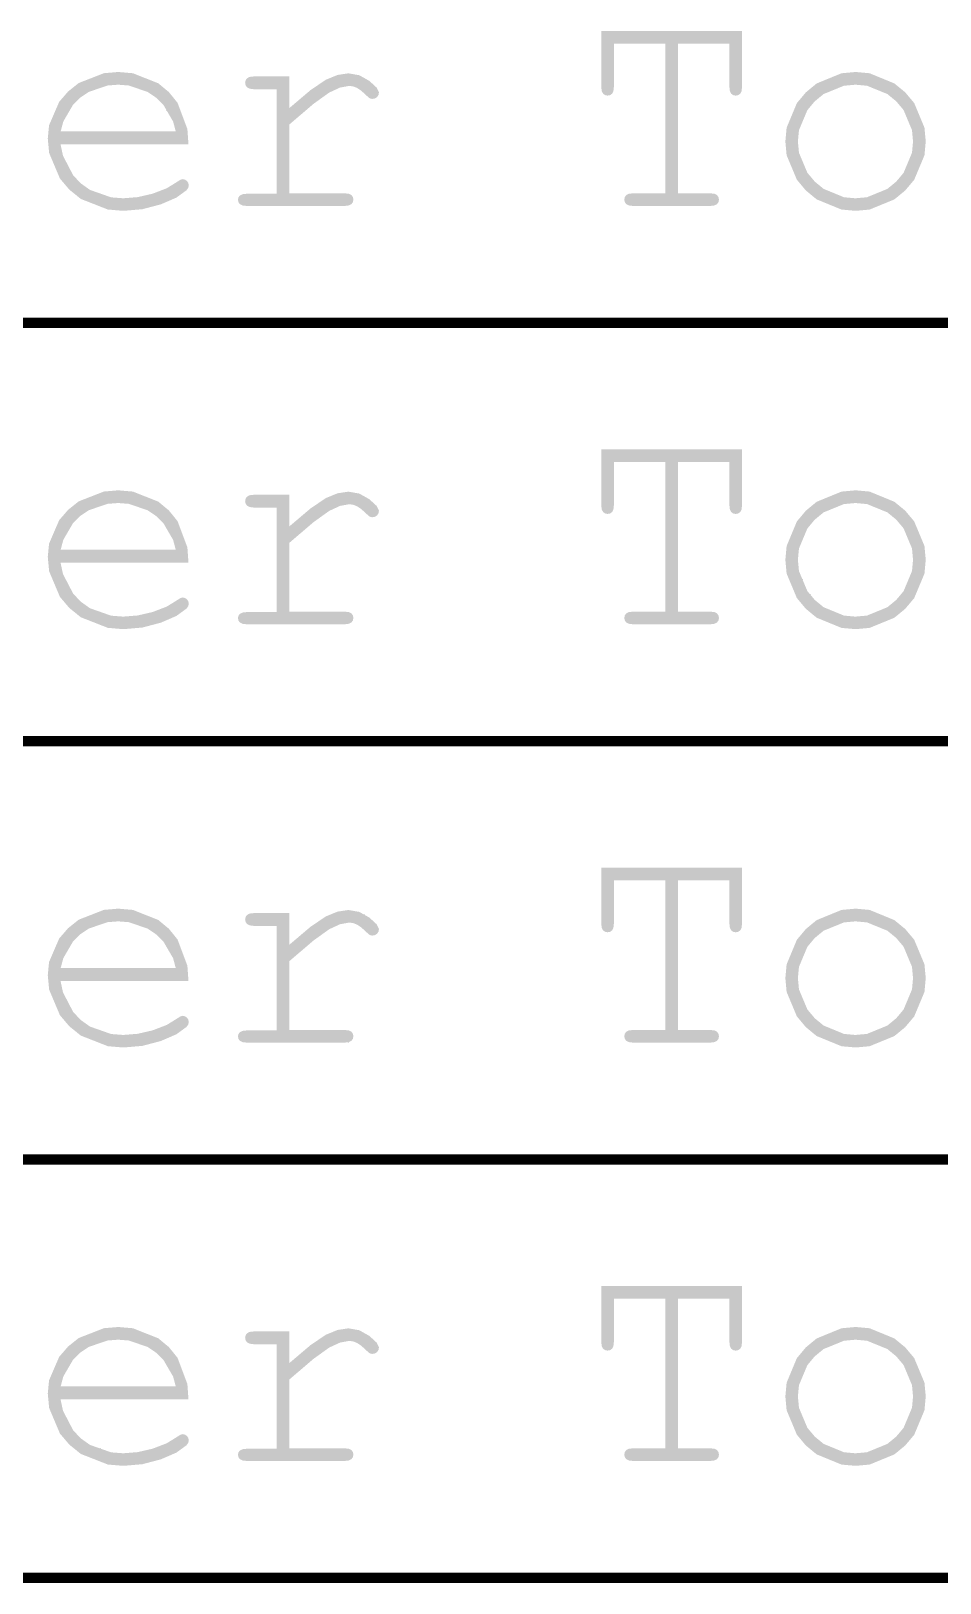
# Model space of a CAD drawing. Extents: x 0 to 8972, y -7 to 3200.
# Drawn here: x 6396 to 6747, y 2066 to 2665 of the extents above; entities that cross this region are included whole.
import ezdxf

# ---------------------------------------------------------------- set-up
doc = ezdxf.new("R2010")
doc.units = 0
doc.layers.add('DRILL_SYMBOLS', color=255, linetype='CONTINUOUS')

msp = doc.modelspace()

# ---------------------------------------------------------------- hatches: boundary and pattern name
at = {"layer": 'DRILL_SYMBOLS'}
for points in [[(6645.505591, 2660.000433), (6645.505591, 2602.214055), (6658.077874, 2602.214055), (6659.562874, 2602.048268), (6660.557717, 2601.550866), (6661.12, 2600.779488), (6661.307441, 2599.79189), (6661.12, 2598.840315), (6660.557717, 2598.061772), (6659.562874, 2597.542717), (6658.077874, 2597.369724), (6628.03126, 2597.369724), (6626.54622, 2597.542717), (6625.551417, 2598.061772), (6624.989134, 2598.840315), (6624.801693, 2599.79189), (6624.989134, 2600.779488), (6625.551417, 2601.550866), (6626.54622, 2602.048268), (6628.03126, 2602.214055), (6640.603543, 2602.214055), (6640.603543, 2660.000433), (6620.764724, 2660.000433), (6620.764724, 2643.21815), (6620.598898, 2641.689882), (6620.101496, 2640.68063), (6619.330157, 2640.118346), (6618.34252, 2639.930906), (6617.390945, 2640.118346), (6616.612402, 2640.68063), (6616.093346, 2641.689882), (6615.920354, 2643.21815), (6615.920354, 2664.844803), (6670.18878, 2664.844803), (6670.18878, 2643.21815), (6670.022953, 2641.689882), (6669.525551, 2640.68063), (6668.754213, 2640.118346), (6667.766575, 2639.930906), (6666.778976, 2640.118346), (6666.007638, 2640.68063), (6665.510197, 2641.689882), (6665.344409, 2643.21815), (6665.344409, 2660.000433)], [(6456.690669, 2621.187835), (6407.324291, 2621.187835), (6408.292087, 2616.716535), (6412.22815, 2609.147205), (6415.196378, 2606.049173), (6418.694488, 2603.538701), (6426.86937, 2600.669567), (6431.546102, 2600.310945), (6437.096969, 2600.757874), (6442.907323, 2602.09874), (6448.299567, 2604.174882), (6452.596024, 2606.827756), (6453.619685, 2607.476535), (6454.499173, 2607.692835), (6455.364252, 2607.512598), (6456.113976, 2606.971929), (6456.633031, 2606.186142), (6456.806024, 2605.27063), (6456.575354, 2604.304646), (6455.883307, 2603.36748), (6452.040945, 2600.577638), (6446.050394, 2597.975236), (6438.891969, 2596.094409), (6431.546102, 2595.46748), (6425.575354, 2595.977441), (6415.180157, 2600.057205), (6410.755709, 2603.627008), (6407.109843, 2607.921693), (6402.94311, 2617.797874), (6402.422244, 2623.379331), (6402.910669, 2628.46878), (6406.817874, 2637.52315), (6410.236693, 2641.488031), (6414.376378, 2644.793307), (6424.050709, 2648.570748), (6429.585315, 2649.042953), (6435.262283, 2648.55815), (6445.03752, 2644.679764), (6449.135787, 2641.286181), (6452.484291, 2637.12126), (6451.788661, 2626.089882), (6450.774016, 2629.910591), (6446.982126, 2636.427402), (6444.204921, 2639.123504), (6440.987953, 2641.318622), (6433.67815, 2643.827323), (6429.585315, 2644.140906), (6425.494252, 2643.830906), (6418.198898, 2641.351063), (6414.994528, 2639.181181), (6412.226339, 2636.50311), (6408.420039, 2629.957441), (6407.381969, 2626.089882), (6451.788661, 2626.089882), (6452.484291, 2637.12126), (6456.261772, 2627.072087)], [(6495.560945, 2647.312795), (6495.560945, 2635.086535), (6503.829528, 2642.100787), (6509.719173, 2646.072874), (6514.239134, 2647.911142), (6518.398661, 2648.523898), (6522.572598, 2647.795787), (6526.44378, 2645.611496), (6529.233622, 2643.052362), (6530.163543, 2641.199685), (6529.983346, 2640.197638), (6529.442677, 2639.383031), (6528.628071, 2638.842362), (6527.626024, 2638.662165), (6527.092559, 2638.712598), (6526.64563, 2638.864016), (6526.068898, 2639.289331), (6525.146181, 2640.161614), (6523.257441, 2641.862874), (6521.628228, 2642.929803), (6520.143228, 2643.492087), (6518.687008, 2643.679528), (6515.190709, 2643.045157), (6511.04563, 2641.142008), (6504.939685, 2636.773425), (6495.560945, 2628.742756), (6495.560945, 2602.214055), (6517.014567, 2602.214055), (6518.542835, 2602.048268), (6519.552087, 2601.550866), (6520.11437, 2600.779488), (6520.301811, 2599.79189), (6520.11437, 2598.840315), (6519.552087, 2598.061772), (6518.542835, 2597.542717), (6517.014567, 2597.369724), (6479.00937, 2597.369724), (6477.524331, 2597.535512), (6476.529528, 2598.032913), (6475.967205, 2598.789843), (6475.779803, 2599.734213), (6475.96, 2600.635315), (6476.500669, 2601.377835), (6477.488307, 2601.875236), (6479.00937, 2602.041063), (6490.716575, 2602.041063), (6490.716575, 2642.410748), (6481.777559, 2642.410748), (6480.292559, 2642.58378), (6479.297717, 2643.102835), (6478.735433, 2643.895787), (6478.547992, 2644.89063), (6478.728228, 2645.842205), (6479.268898, 2646.620748), (6480.256496, 2647.139803), (6481.777559, 2647.312795)], [(6741.066457, 2622.225906), (6740.570827, 2616.891339), (6736.605945, 2607.433307), (6736.164409, 2622.225906), (6735.758898, 2626.61252), (6732.514921, 2634.369252), (6729.676417, 2637.739409), (6726.26122, 2640.540079), (6718.403543, 2643.740787), (6713.961063, 2644.140906), (6709.518622, 2643.739016), (6701.660945, 2640.523858), (6698.245709, 2637.710591), (6695.407244, 2634.331417), (6692.163228, 2626.589094), (6691.757717, 2622.225906), (6692.163228, 2617.886181), (6695.407244, 2610.158268), (6698.245709, 2606.770079), (6701.660945, 2603.944213), (6709.518622, 2600.714606), (6713.961063, 2600.310945), (6718.403543, 2600.712835), (6726.26122, 2603.927992), (6729.676417, 2606.74126), (6732.514921, 2610.120394), (6735.758898, 2617.862756), (6736.164409, 2622.225906), (6736.605945, 2607.433307), (6733.136693, 2603.309803), (6728.96815, 2599.87878), (6719.409173, 2595.957598), (6714.01874, 2595.46748), (6708.579646, 2595.959409), (6698.977441, 2599.895), (6694.814291, 2603.338661), (6691.357638, 2607.471142), (6687.407165, 2616.914764), (6686.913386, 2622.225906), (6687.407165, 2627.562283), (6691.357638, 2637.034764), (6694.814291, 2641.170827), (6698.977441, 2644.614882), (6708.579646, 2648.550945), (6714.01874, 2649.042953), (6719.409173, 2648.552717), (6728.96815, 2644.631102), (6733.136693, 2641.199685), (6736.605945, 2637.072598), (6740.570827, 2627.585709)], [(6645.505591, 2498.58311), (6645.505591, 2440.796732), (6658.077874, 2440.796732), (6659.562874, 2440.630945), (6660.557717, 2440.133543), (6661.12, 2439.362165), (6661.307441, 2438.374567), (6661.12, 2437.422992), (6660.557717, 2436.644449), (6659.562874, 2436.125394), (6658.077874, 2435.952402), (6628.03126, 2435.952402), (6626.54622, 2436.125394), (6625.551417, 2436.644449), (6624.989134, 2437.422992), (6624.801693, 2438.374567), (6624.989134, 2439.362165), (6625.551417, 2440.133543), (6626.54622, 2440.630945), (6628.03126, 2440.796732), (6640.603543, 2440.796732), (6640.603543, 2498.58311), (6620.764724, 2498.58311), (6620.764724, 2481.800827), (6620.598898, 2480.272559), (6620.101496, 2479.263307), (6619.330157, 2478.701024), (6618.34252, 2478.513583), (6617.390945, 2478.701024), (6616.612402, 2479.263307), (6616.093346, 2480.272559), (6615.920354, 2481.800827), (6615.920354, 2503.42748), (6670.18878, 2503.42748), (6670.18878, 2481.800827), (6670.022953, 2480.272559), (6669.525551, 2479.263307), (6668.754213, 2478.701024), (6667.766575, 2478.513583), (6666.778976, 2478.701024), (6666.007638, 2479.263307), (6665.510197, 2480.272559), (6665.344409, 2481.800827), (6665.344409, 2498.58311)], [(6456.690669, 2459.770512), (6407.324291, 2459.770512), (6408.292087, 2455.299213), (6412.22815, 2447.729882), (6415.196378, 2444.63185), (6418.694488, 2442.121378), (6426.86937, 2439.252244), (6431.546102, 2438.893622), (6437.096969, 2439.340551), (6442.907323, 2440.681417), (6448.299567, 2442.757559), (6452.596024, 2445.410433), (6453.619685, 2446.059213), (6454.499173, 2446.275512), (6455.364252, 2446.095276), (6456.113976, 2445.554606), (6456.633031, 2444.768819), (6456.806024, 2443.853307), (6456.575354, 2442.887323), (6455.883307, 2441.950157), (6452.040945, 2439.160315), (6446.050394, 2436.557913), (6438.891969, 2434.677087), (6431.546102, 2434.050157), (6425.575354, 2434.560118), (6415.180157, 2438.639882), (6410.755709, 2442.209685), (6407.109843, 2446.50437), (6402.94311, 2456.380551), (6402.422244, 2461.962008), (6402.910669, 2467.051457), (6406.817874, 2476.105827), (6410.236693, 2480.070709), (6414.376378, 2483.375984), (6424.050709, 2487.153425), (6429.585315, 2487.62563), (6435.262283, 2487.140827), (6445.03752, 2483.262441), (6449.135787, 2479.868858), (6452.484291, 2475.703937), (6451.788661, 2464.672559), (6450.774016, 2468.493268), (6446.982126, 2475.010079), (6444.204921, 2477.706181), (6440.987953, 2479.901299), (6433.67815, 2482.41), (6429.585315, 2482.723583), (6425.494252, 2482.413583), (6418.198898, 2479.93374), (6414.994528, 2477.763858), (6412.226339, 2475.085787), (6408.420039, 2468.540118), (6407.381969, 2464.672559), (6451.788661, 2464.672559), (6452.484291, 2475.703937), (6456.261772, 2465.654764)], [(6495.560945, 2485.895472), (6495.560945, 2473.669213), (6503.829528, 2480.683465), (6509.719173, 2484.655551), (6514.239134, 2486.493819), (6518.398661, 2487.106575), (6522.572598, 2486.378465), (6526.44378, 2484.194173), (6529.233622, 2481.635039), (6530.163543, 2479.782362), (6529.983346, 2478.780315), (6529.442677, 2477.965709), (6528.628071, 2477.425039), (6527.626024, 2477.244843), (6527.092559, 2477.295276), (6526.64563, 2477.446693), (6526.068898, 2477.872008), (6525.146181, 2478.744291), (6523.257441, 2480.445551), (6521.628228, 2481.51248), (6520.143228, 2482.074764), (6518.687008, 2482.262205), (6515.190709, 2481.627835), (6511.04563, 2479.724685), (6504.939685, 2475.356102), (6495.560945, 2467.325433), (6495.560945, 2440.796732), (6517.014567, 2440.796732), (6518.542835, 2440.630945), (6519.552087, 2440.133543), (6520.11437, 2439.362165), (6520.301811, 2438.374567), (6520.11437, 2437.422992), (6519.552087, 2436.644449), (6518.542835, 2436.125394), (6517.014567, 2435.952402), (6479.00937, 2435.952402), (6477.524331, 2436.118189), (6476.529528, 2436.615591), (6475.967205, 2437.37252), (6475.779803, 2438.31689), (6475.96, 2439.217992), (6476.500669, 2439.960512), (6477.488307, 2440.457913), (6479.00937, 2440.62374), (6490.716575, 2440.62374), (6490.716575, 2480.993425), (6481.777559, 2480.993425), (6480.292559, 2481.166457), (6479.297717, 2481.685512), (6478.735433, 2482.478465), (6478.547992, 2483.473307), (6478.728228, 2484.424882), (6479.268898, 2485.203425), (6480.256496, 2485.72248), (6481.777559, 2485.895472)], [(6741.066457, 2460.808583), (6740.570827, 2455.474016), (6736.605945, 2446.015984), (6736.164409, 2460.808583), (6735.758898, 2465.195197), (6732.514921, 2472.951929), (6729.676417, 2476.322087), (6726.26122, 2479.122756), (6718.403543, 2482.323465), (6713.961063, 2482.723583), (6709.518622, 2482.321693), (6701.660945, 2479.106535), (6698.245709, 2476.293268), (6695.407244, 2472.914094), (6692.163228, 2465.171772), (6691.757717, 2460.808583), (6692.163228, 2456.468858), (6695.407244, 2448.740945), (6698.245709, 2445.352756), (6701.660945, 2442.52689), (6709.518622, 2439.297283), (6713.961063, 2438.893622), (6718.403543, 2439.295512), (6726.26122, 2442.510669), (6729.676417, 2445.323937), (6732.514921, 2448.703071), (6735.758898, 2456.445433), (6736.164409, 2460.808583), (6736.605945, 2446.015984), (6733.136693, 2441.89248), (6728.96815, 2438.461457), (6719.409173, 2434.540276), (6714.01874, 2434.050157), (6708.579646, 2434.542087), (6698.977441, 2438.477677), (6694.814291, 2441.921339), (6691.357638, 2446.053819), (6687.407165, 2455.497441), (6686.913386, 2460.808583), (6687.407165, 2466.144961), (6691.357638, 2475.617441), (6694.814291, 2479.753504), (6698.977441, 2483.197559), (6708.579646, 2487.133622), (6714.01874, 2487.62563), (6719.409173, 2487.135394), (6728.96815, 2483.21378), (6733.136693, 2479.782362), (6736.605945, 2475.655276), (6740.570827, 2466.168386)], [(6645.505591, 2337.165787), (6645.505591, 2279.379409), (6658.077874, 2279.379409), (6659.562874, 2279.213622), (6660.557717, 2278.71622), (6661.12, 2277.944843), (6661.307441, 2276.957244), (6661.12, 2276.005669), (6660.557717, 2275.227126), (6659.562874, 2274.708071), (6658.077874, 2274.535079), (6628.03126, 2274.535079), (6626.54622, 2274.708071), (6625.551417, 2275.227126), (6624.989134, 2276.005669), (6624.801693, 2276.957244), (6624.989134, 2277.944843), (6625.551417, 2278.71622), (6626.54622, 2279.213622), (6628.03126, 2279.379409), (6640.603543, 2279.379409), (6640.603543, 2337.165787), (6620.764724, 2337.165787), (6620.764724, 2320.383504), (6620.598898, 2318.855236), (6620.101496, 2317.845984), (6619.330157, 2317.283701), (6618.34252, 2317.09626), (6617.390945, 2317.283701), (6616.612402, 2317.845984), (6616.093346, 2318.855236), (6615.920354, 2320.383504), (6615.920354, 2342.010157), (6670.18878, 2342.010157), (6670.18878, 2320.383504), (6670.022953, 2318.855236), (6669.525551, 2317.845984), (6668.754213, 2317.283701), (6667.766575, 2317.09626), (6666.778976, 2317.283701), (6666.007638, 2317.845984), (6665.510197, 2318.855236), (6665.344409, 2320.383504), (6665.344409, 2337.165787)], [(6456.690669, 2298.353189), (6407.324291, 2298.353189), (6408.292087, 2293.88189), (6412.22815, 2286.312559), (6415.196378, 2283.214528), (6418.694488, 2280.704055), (6426.86937, 2277.834921), (6431.546102, 2277.476299), (6437.096969, 2277.923228), (6442.907323, 2279.264094), (6448.299567, 2281.340236), (6452.596024, 2283.99311), (6453.619685, 2284.64189), (6454.499173, 2284.858189), (6455.364252, 2284.677953), (6456.113976, 2284.137283), (6456.633031, 2283.351496), (6456.806024, 2282.435984), (6456.575354, 2281.47), (6455.883307, 2280.532835), (6452.040945, 2277.742992), (6446.050394, 2275.140591), (6438.891969, 2273.259764), (6431.546102, 2272.632835), (6425.575354, 2273.142795), (6415.180157, 2277.222559), (6410.755709, 2280.792362), (6407.109843, 2285.087047), (6402.94311, 2294.963228), (6402.422244, 2300.544685), (6402.910669, 2305.634134), (6406.817874, 2314.688504), (6410.236693, 2318.653386), (6414.376378, 2321.958661), (6424.050709, 2325.736102), (6429.585315, 2326.208307), (6435.262283, 2325.723504), (6445.03752, 2321.845118), (6449.135787, 2318.451535), (6452.484291, 2314.286614), (6451.788661, 2303.255236), (6450.774016, 2307.075945), (6446.982126, 2313.592756), (6444.204921, 2316.288858), (6440.987953, 2318.483976), (6433.67815, 2320.992677), (6429.585315, 2321.30626), (6425.494252, 2320.99626), (6418.198898, 2318.516417), (6414.994528, 2316.346535), (6412.226339, 2313.668465), (6408.420039, 2307.122795), (6407.381969, 2303.255236), (6451.788661, 2303.255236), (6452.484291, 2314.286614), (6456.261772, 2304.237441)], [(6495.560945, 2324.47815), (6495.560945, 2312.25189), (6503.829528, 2319.266142), (6509.719173, 2323.238228), (6514.239134, 2325.076496), (6518.398661, 2325.689252), (6522.572598, 2324.961142), (6526.44378, 2322.77685), (6529.233622, 2320.217717), (6530.163543, 2318.365039), (6529.983346, 2317.362992), (6529.442677, 2316.548386), (6528.628071, 2316.007717), (6527.626024, 2315.82752), (6527.092559, 2315.877953), (6526.64563, 2316.02937), (6526.068898, 2316.454685), (6525.146181, 2317.326969), (6523.257441, 2319.028228), (6521.628228, 2320.095157), (6520.143228, 2320.657441), (6518.687008, 2320.844882), (6515.190709, 2320.210512), (6511.04563, 2318.307362), (6504.939685, 2313.93878), (6495.560945, 2305.90811), (6495.560945, 2279.379409), (6517.014567, 2279.379409), (6518.542835, 2279.213622), (6519.552087, 2278.71622), (6520.11437, 2277.944843), (6520.301811, 2276.957244), (6520.11437, 2276.005669), (6519.552087, 2275.227126), (6518.542835, 2274.708071), (6517.014567, 2274.535079), (6479.00937, 2274.535079), (6477.524331, 2274.700866), (6476.529528, 2275.198268), (6475.967205, 2275.955197), (6475.779803, 2276.899567), (6475.96, 2277.800669), (6476.500669, 2278.543189), (6477.488307, 2279.040591), (6479.00937, 2279.206417), (6490.716575, 2279.206417), (6490.716575, 2319.576102), (6481.777559, 2319.576102), (6480.292559, 2319.749134), (6479.297717, 2320.268189), (6478.735433, 2321.061142), (6478.547992, 2322.055984), (6478.728228, 2323.007559), (6479.268898, 2323.786102), (6480.256496, 2324.305157), (6481.777559, 2324.47815)], [(6741.066457, 2299.39126), (6740.570827, 2294.056693), (6736.605945, 2284.598661), (6736.164409, 2299.39126), (6735.758898, 2303.777874), (6732.514921, 2311.534606), (6729.676417, 2314.904764), (6726.26122, 2317.705433), (6718.403543, 2320.906142), (6713.961063, 2321.30626), (6709.518622, 2320.90437), (6701.660945, 2317.689213), (6698.245709, 2314.875945), (6695.407244, 2311.496772), (6692.163228, 2303.754449), (6691.757717, 2299.39126), (6692.163228, 2295.051535), (6695.407244, 2287.323622), (6698.245709, 2283.935433), (6701.660945, 2281.109567), (6709.518622, 2277.879961), (6713.961063, 2277.476299), (6718.403543, 2277.878189), (6726.26122, 2281.093346), (6729.676417, 2283.906614), (6732.514921, 2287.285748), (6735.758898, 2295.02811), (6736.164409, 2299.39126), (6736.605945, 2284.598661), (6733.136693, 2280.475157), (6728.96815, 2277.044134), (6719.409173, 2273.122953), (6714.01874, 2272.632835), (6708.579646, 2273.124764), (6698.977441, 2277.060354), (6694.814291, 2280.504016), (6691.357638, 2284.636496), (6687.407165, 2294.080118), (6686.913386, 2299.39126), (6687.407165, 2304.727638), (6691.357638, 2314.200118), (6694.814291, 2318.336181), (6698.977441, 2321.780236), (6708.579646, 2325.716299), (6714.01874, 2326.208307), (6719.409173, 2325.718071), (6728.96815, 2321.796457), (6733.136693, 2318.365039), (6736.605945, 2314.237953), (6740.570827, 2304.751063)], [(6645.505591, 2175.748465), (6645.505591, 2117.962087), (6658.077874, 2117.962087), (6659.562874, 2117.796299), (6660.557717, 2117.298898), (6661.12, 2116.52752), (6661.307441, 2115.539921), (6661.12, 2114.588346), (6660.557717, 2113.809803), (6659.562874, 2113.290748), (6658.077874, 2113.117756), (6628.03126, 2113.117756), (6626.54622, 2113.290748), (6625.551417, 2113.809803), (6624.989134, 2114.588346), (6624.801693, 2115.539921), (6624.989134, 2116.52752), (6625.551417, 2117.298898), (6626.54622, 2117.796299), (6628.03126, 2117.962087), (6640.603543, 2117.962087), (6640.603543, 2175.748465), (6620.764724, 2175.748465), (6620.764724, 2158.966181), (6620.598898, 2157.437913), (6620.101496, 2156.428661), (6619.330157, 2155.866378), (6618.34252, 2155.678937), (6617.390945, 2155.866378), (6616.612402, 2156.428661), (6616.093346, 2157.437913), (6615.920354, 2158.966181), (6615.920354, 2180.592835), (6670.18878, 2180.592835), (6670.18878, 2158.966181), (6670.022953, 2157.437913), (6669.525551, 2156.428661), (6668.754213, 2155.866378), (6667.766575, 2155.678937), (6666.778976, 2155.866378), (6666.007638, 2156.428661), (6665.510197, 2157.437913), (6665.344409, 2158.966181), (6665.344409, 2175.748465)], [(6456.690669, 2136.935866), (6407.324291, 2136.935866), (6408.292087, 2132.464567), (6412.22815, 2124.895236), (6415.196378, 2121.797205), (6418.694488, 2119.286732), (6426.86937, 2116.417598), (6431.546102, 2116.058976), (6437.096969, 2116.505906), (6442.907323, 2117.846772), (6448.299567, 2119.922913), (6452.596024, 2122.575787), (6453.619685, 2123.224567), (6454.499173, 2123.440866), (6455.364252, 2123.26063), (6456.113976, 2122.719961), (6456.633031, 2121.934173), (6456.806024, 2121.018661), (6456.575354, 2120.052677), (6455.883307, 2119.115512), (6452.040945, 2116.325669), (6446.050394, 2113.723268), (6438.891969, 2111.842441), (6431.546102, 2111.215512), (6425.575354, 2111.725472), (6415.180157, 2115.805236), (6410.755709, 2119.375039), (6407.109843, 2123.669724), (6402.94311, 2133.545906), (6402.422244, 2139.127362), (6402.910669, 2144.216811), (6406.817874, 2153.271181), (6410.236693, 2157.236063), (6414.376378, 2160.541339), (6424.050709, 2164.31878), (6429.585315, 2164.790984), (6435.262283, 2164.306181), (6445.03752, 2160.427795), (6449.135787, 2157.034213), (6452.484291, 2152.869291), (6451.788661, 2141.837913), (6450.774016, 2145.658622), (6446.982126, 2152.175433), (6444.204921, 2154.871535), (6440.987953, 2157.066654), (6433.67815, 2159.575354), (6429.585315, 2159.888937), (6425.494252, 2159.578937), (6418.198898, 2157.099094), (6414.994528, 2154.929213), (6412.226339, 2152.251142), (6408.420039, 2145.705472), (6407.381969, 2141.837913), (6451.788661, 2141.837913), (6452.484291, 2152.869291), (6456.261772, 2142.820118)], [(6495.560945, 2163.060827), (6495.560945, 2150.834567), (6503.829528, 2157.848819), (6509.719173, 2161.820906), (6514.239134, 2163.659173), (6518.398661, 2164.271929), (6522.572598, 2163.543819), (6526.44378, 2161.359528), (6529.233622, 2158.800394), (6530.163543, 2156.947717), (6529.983346, 2155.945669), (6529.442677, 2155.131063), (6528.628071, 2154.590394), (6527.626024, 2154.410197), (6527.092559, 2154.46063), (6526.64563, 2154.612047), (6526.068898, 2155.037362), (6525.146181, 2155.909646), (6523.257441, 2157.610906), (6521.628228, 2158.677835), (6520.143228, 2159.240118), (6518.687008, 2159.427559), (6515.190709, 2158.793189), (6511.04563, 2156.890039), (6504.939685, 2152.521457), (6495.560945, 2144.490787), (6495.560945, 2117.962087), (6517.014567, 2117.962087), (6518.542835, 2117.796299), (6519.552087, 2117.298898), (6520.11437, 2116.52752), (6520.301811, 2115.539921), (6520.11437, 2114.588346), (6519.552087, 2113.809803), (6518.542835, 2113.290748), (6517.014567, 2113.117756), (6479.00937, 2113.117756), (6477.524331, 2113.283543), (6476.529528, 2113.780945), (6475.967205, 2114.537874), (6475.779803, 2115.482244), (6475.96, 2116.383346), (6476.500669, 2117.125866), (6477.488307, 2117.623268), (6479.00937, 2117.789094), (6490.716575, 2117.789094), (6490.716575, 2158.15878), (6481.777559, 2158.15878), (6480.292559, 2158.331811), (6479.297717, 2158.850866), (6478.735433, 2159.643819), (6478.547992, 2160.638661), (6478.728228, 2161.590236), (6479.268898, 2162.36878), (6480.256496, 2162.887835), (6481.777559, 2163.060827)], [(6741.066457, 2137.973937), (6740.570827, 2132.63937), (6736.605945, 2123.181339), (6736.164409, 2137.973937), (6735.758898, 2142.360551), (6732.514921, 2150.117283), (6729.676417, 2153.487441), (6726.26122, 2156.28811), (6718.403543, 2159.488819), (6713.961063, 2159.888937), (6709.518622, 2159.487047), (6701.660945, 2156.27189), (6698.245709, 2153.458622), (6695.407244, 2150.079449), (6692.163228, 2142.337126), (6691.757717, 2137.973937), (6692.163228, 2133.634213), (6695.407244, 2125.906299), (6698.245709, 2122.51811), (6701.660945, 2119.692244), (6709.518622, 2116.462638), (6713.961063, 2116.058976), (6718.403543, 2116.460866), (6726.26122, 2119.676024), (6729.676417, 2122.489291), (6732.514921, 2125.868425), (6735.758898, 2133.610787), (6736.164409, 2137.973937), (6736.605945, 2123.181339), (6733.136693, 2119.057835), (6728.96815, 2115.626811), (6719.409173, 2111.70563), (6714.01874, 2111.215512), (6708.579646, 2111.707441), (6698.977441, 2115.643031), (6694.814291, 2119.086693), (6691.357638, 2123.219173), (6687.407165, 2132.662795), (6686.913386, 2137.973937), (6687.407165, 2143.310315), (6691.357638, 2152.782795), (6694.814291, 2156.918858), (6698.977441, 2160.362913), (6708.579646, 2164.298976), (6714.01874, 2164.790984), (6719.409173, 2164.300748), (6728.96815, 2160.379134), (6733.136693, 2156.947717), (6736.605945, 2152.82063), (6740.570827, 2143.33374)]]:
    msp.add_hatch(color=7, dxfattribs=at).paths.add_polyline_path(points)

# ---------------------------------------------------------------- linework, layer by layer
at = {"layer": 'DRILL_SYMBOLS', "color": 7}
for points, const_width in [([(6645.505591, 2660.000433), (6645.505591, 2602.214055), (6658.077874, 2602.214055), (6659.562874, 2602.048268), (6660.557717, 2601.550866), (6661.12, 2600.779488), (6661.307441, 2599.79189), (6661.12, 2598.840315), (6660.557717, 2598.061772), (6659.562874, 2597.542717), (6658.077874, 2597.369724), (6628.03126, 2597.369724), (6626.54622, 2597.542717), (6625.551417, 2598.061772), (6624.989134, 2598.840315), (6624.801693, 2599.79189), (6624.989134, 2600.779488), (6625.551417, 2601.550866), (6626.54622, 2602.048268), (6628.03126, 2602.214055), (6640.603543, 2602.214055), (6640.603543, 2660.000433), (6620.764724, 2660.000433), (6620.764724, 2643.21815), (6620.598898, 2641.689882), (6620.101496, 2640.68063), (6619.330157, 2640.118346), (6618.34252, 2639.930906), (6617.390945, 2640.118346), (6616.612402, 2640.68063), (6616.093346, 2641.689882), (6615.920354, 2643.21815), (6615.920354, 2664.844803), (6670.18878, 2664.844803), (6670.18878, 2643.21815), (6670.022953, 2641.689882), (6669.525551, 2640.68063), (6668.754213, 2640.118346), (6667.766575, 2639.930906), (6666.778976, 2640.118346), (6666.007638, 2640.68063), (6665.510197, 2641.689882), (6665.344409, 2643.21815), (6665.344409, 2660.000433), (6645.505591, 2660.000433)], 0.000039), ([(6456.690669, 2621.187835), (6407.324291, 2621.187835), (6408.292087, 2616.716535), (6412.22815, 2609.147205), (6415.196378, 2606.049173), (6418.694488, 2603.538701), (6426.86937, 2600.669567), (6431.546102, 2600.310945), (6437.096969, 2600.757874), (6442.907323, 2602.09874), (6448.299567, 2604.174882), (6452.596024, 2606.827756), (6453.619685, 2607.476535), (6454.499173, 2607.692835), (6455.364252, 2607.512598), (6456.113976, 2606.971929), (6456.633031, 2606.186142), (6456.806024, 2605.27063), (6456.575354, 2604.304646), (6455.883307, 2603.36748), (6452.040945, 2600.577638), (6446.050394, 2597.975236), (6438.891969, 2596.094409), (6431.546102, 2595.46748), (6425.575354, 2595.977441), (6415.180157, 2600.057205), (6410.755709, 2603.627008), (6407.109843, 2607.921693), (6402.94311, 2617.797874), (6402.422244, 2623.379331), (6402.910669, 2628.46878), (6406.817874, 2637.52315), (6410.236693, 2641.488031), (6414.376378, 2644.793307), (6424.050709, 2648.570748), (6429.585315, 2649.042953), (6435.262283, 2648.55815), (6445.03752, 2644.679764), (6449.135787, 2641.286181), (6452.484291, 2637.12126), (6451.788661, 2626.089882), (6450.774016, 2629.910591), (6446.982126, 2636.427402), (6444.204921, 2639.123504), (6440.987953, 2641.318622), (6433.67815, 2643.827323), (6429.585315, 2644.140906), (6425.494252, 2643.830906), (6418.198898, 2641.351063), (6414.994528, 2639.181181), (6412.226339, 2636.50311), (6408.420039, 2629.957441), (6407.381969, 2626.089882), (6451.788661, 2626.089882), (6452.484291, 2637.12126), (6456.261772, 2627.072087), (6456.690669, 2621.187835)], 0.000039), ([(6495.560945, 2647.312795), (6495.560945, 2635.086535), (6503.829528, 2642.100787), (6509.719173, 2646.072874), (6514.239134, 2647.911142), (6518.398661, 2648.523898), (6522.572598, 2647.795787), (6526.44378, 2645.611496), (6529.233622, 2643.052362), (6530.163543, 2641.199685), (6529.983346, 2640.197638), (6529.442677, 2639.383031), (6528.628071, 2638.842362), (6527.626024, 2638.662165), (6527.092559, 2638.712598), (6526.64563, 2638.864016), (6526.068898, 2639.289331), (6525.146181, 2640.161614), (6523.257441, 2641.862874), (6521.628228, 2642.929803), (6520.143228, 2643.492087), (6518.687008, 2643.679528), (6515.190709, 2643.045157), (6511.04563, 2641.142008), (6504.939685, 2636.773425), (6495.560945, 2628.742756), (6495.560945, 2602.214055), (6517.014567, 2602.214055), (6518.542835, 2602.048268), (6519.552087, 2601.550866), (6520.11437, 2600.779488), (6520.301811, 2599.79189), (6520.11437, 2598.840315), (6519.552087, 2598.061772), (6518.542835, 2597.542717), (6517.014567, 2597.369724), (6479.00937, 2597.369724), (6477.524331, 2597.535512), (6476.529528, 2598.032913), (6475.967205, 2598.789843), (6475.779803, 2599.734213), (6475.96, 2600.635315), (6476.500669, 2601.377835), (6477.488307, 2601.875236), (6479.00937, 2602.041063), (6490.716575, 2602.041063), (6490.716575, 2642.410748), (6481.777559, 2642.410748), (6480.292559, 2642.58378), (6479.297717, 2643.102835), (6478.735433, 2643.895787), (6478.547992, 2644.89063), (6478.728228, 2645.842205), (6479.268898, 2646.620748), (6480.256496, 2647.139803), (6481.777559, 2647.312795), (6495.560945, 2647.312795)], 0.000039), ([(6741.066457, 2622.225906), (6740.570827, 2616.891339), (6736.605945, 2607.433307), (6736.164409, 2622.225906), (6735.758898, 2626.61252), (6732.514921, 2634.369252), (6729.676417, 2637.739409), (6726.26122, 2640.540079), (6718.403543, 2643.740787), (6713.961063, 2644.140906), (6709.518622, 2643.739016), (6701.660945, 2640.523858), (6698.245709, 2637.710591), (6695.407244, 2634.331417), (6692.163228, 2626.589094), (6691.757717, 2622.225906), (6692.163228, 2617.886181), (6695.407244, 2610.158268), (6698.245709, 2606.770079), (6701.660945, 2603.944213), (6709.518622, 2600.714606), (6713.961063, 2600.310945), (6718.403543, 2600.712835), (6726.26122, 2603.927992), (6729.676417, 2606.74126), (6732.514921, 2610.120394), (6735.758898, 2617.862756), (6736.164409, 2622.225906), (6736.605945, 2607.433307), (6733.136693, 2603.309803), (6728.96815, 2599.87878), (6719.409173, 2595.957598), (6714.01874, 2595.46748), (6708.579646, 2595.959409), (6698.977441, 2599.895), (6694.814291, 2603.338661), (6691.357638, 2607.471142), (6687.407165, 2616.914764), (6686.913386, 2622.225906), (6687.407165, 2627.562283), (6691.357638, 2637.034764), (6694.814291, 2641.170827), (6698.977441, 2644.614882), (6708.579646, 2648.550945), (6714.01874, 2649.042953), (6719.409173, 2648.552717), (6728.96815, 2644.631102), (6733.136693, 2641.199685), (6736.605945, 2637.072598), (6740.570827, 2627.585709), (6741.066457, 2622.225906)], 0.000039), ([(2804.212598, 2552.244094), (8969.797402, 2552.244094)], 3.937008), ([(6645.505591, 2498.58311), (6645.505591, 2440.796732), (6658.077874, 2440.796732), (6659.562874, 2440.630945), (6660.557717, 2440.133543), (6661.12, 2439.362165), (6661.307441, 2438.374567), (6661.12, 2437.422992), (6660.557717, 2436.644449), (6659.562874, 2436.125394), (6658.077874, 2435.952402), (6628.03126, 2435.952402), (6626.54622, 2436.125394), (6625.551417, 2436.644449), (6624.989134, 2437.422992), (6624.801693, 2438.374567), (6624.989134, 2439.362165), (6625.551417, 2440.133543), (6626.54622, 2440.630945), (6628.03126, 2440.796732), (6640.603543, 2440.796732), (6640.603543, 2498.58311), (6620.764724, 2498.58311), (6620.764724, 2481.800827), (6620.598898, 2480.272559), (6620.101496, 2479.263307), (6619.330157, 2478.701024), (6618.34252, 2478.513583), (6617.390945, 2478.701024), (6616.612402, 2479.263307), (6616.093346, 2480.272559), (6615.920354, 2481.800827), (6615.920354, 2503.42748), (6670.18878, 2503.42748), (6670.18878, 2481.800827), (6670.022953, 2480.272559), (6669.525551, 2479.263307), (6668.754213, 2478.701024), (6667.766575, 2478.513583), (6666.778976, 2478.701024), (6666.007638, 2479.263307), (6665.510197, 2480.272559), (6665.344409, 2481.800827), (6665.344409, 2498.58311), (6645.505591, 2498.58311)], 0.000039), ([(6456.690669, 2459.770512), (6407.324291, 2459.770512), (6408.292087, 2455.299213), (6412.22815, 2447.729882), (6415.196378, 2444.63185), (6418.694488, 2442.121378), (6426.86937, 2439.252244), (6431.546102, 2438.893622), (6437.096969, 2439.340551), (6442.907323, 2440.681417), (6448.299567, 2442.757559), (6452.596024, 2445.410433), (6453.619685, 2446.059213), (6454.499173, 2446.275512), (6455.364252, 2446.095276), (6456.113976, 2445.554606), (6456.633031, 2444.768819), (6456.806024, 2443.853307), (6456.575354, 2442.887323), (6455.883307, 2441.950157), (6452.040945, 2439.160315), (6446.050394, 2436.557913), (6438.891969, 2434.677087), (6431.546102, 2434.050157), (6425.575354, 2434.560118), (6415.180157, 2438.639882), (6410.755709, 2442.209685), (6407.109843, 2446.50437), (6402.94311, 2456.380551), (6402.422244, 2461.962008), (6402.910669, 2467.051457), (6406.817874, 2476.105827), (6410.236693, 2480.070709), (6414.376378, 2483.375984), (6424.050709, 2487.153425), (6429.585315, 2487.62563), (6435.262283, 2487.140827), (6445.03752, 2483.262441), (6449.135787, 2479.868858), (6452.484291, 2475.703937), (6451.788661, 2464.672559), (6450.774016, 2468.493268), (6446.982126, 2475.010079), (6444.204921, 2477.706181), (6440.987953, 2479.901299), (6433.67815, 2482.41), (6429.585315, 2482.723583), (6425.494252, 2482.413583), (6418.198898, 2479.93374), (6414.994528, 2477.763858), (6412.226339, 2475.085787), (6408.420039, 2468.540118), (6407.381969, 2464.672559), (6451.788661, 2464.672559), (6452.484291, 2475.703937), (6456.261772, 2465.654764), (6456.690669, 2459.770512)], 0.000039), ([(6495.560945, 2485.895472), (6495.560945, 2473.669213), (6503.829528, 2480.683465), (6509.719173, 2484.655551), (6514.239134, 2486.493819), (6518.398661, 2487.106575), (6522.572598, 2486.378465), (6526.44378, 2484.194173), (6529.233622, 2481.635039), (6530.163543, 2479.782362), (6529.983346, 2478.780315), (6529.442677, 2477.965709), (6528.628071, 2477.425039), (6527.626024, 2477.244843), (6527.092559, 2477.295276), (6526.64563, 2477.446693), (6526.068898, 2477.872008), (6525.146181, 2478.744291), (6523.257441, 2480.445551), (6521.628228, 2481.51248), (6520.143228, 2482.074764), (6518.687008, 2482.262205), (6515.190709, 2481.627835), (6511.04563, 2479.724685), (6504.939685, 2475.356102), (6495.560945, 2467.325433), (6495.560945, 2440.796732), (6517.014567, 2440.796732), (6518.542835, 2440.630945), (6519.552087, 2440.133543), (6520.11437, 2439.362165), (6520.301811, 2438.374567), (6520.11437, 2437.422992), (6519.552087, 2436.644449), (6518.542835, 2436.125394), (6517.014567, 2435.952402), (6479.00937, 2435.952402), (6477.524331, 2436.118189), (6476.529528, 2436.615591), (6475.967205, 2437.37252), (6475.779803, 2438.31689), (6475.96, 2439.217992), (6476.500669, 2439.960512), (6477.488307, 2440.457913), (6479.00937, 2440.62374), (6490.716575, 2440.62374), (6490.716575, 2480.993425), (6481.777559, 2480.993425), (6480.292559, 2481.166457), (6479.297717, 2481.685512), (6478.735433, 2482.478465), (6478.547992, 2483.473307), (6478.728228, 2484.424882), (6479.268898, 2485.203425), (6480.256496, 2485.72248), (6481.777559, 2485.895472), (6495.560945, 2485.895472)], 0.000039), ([(6741.066457, 2460.808583), (6740.570827, 2455.474016), (6736.605945, 2446.015984), (6736.164409, 2460.808583), (6735.758898, 2465.195197), (6732.514921, 2472.951929), (6729.676417, 2476.322087), (6726.26122, 2479.122756), (6718.403543, 2482.323465), (6713.961063, 2482.723583), (6709.518622, 2482.321693), (6701.660945, 2479.106535), (6698.245709, 2476.293268), (6695.407244, 2472.914094), (6692.163228, 2465.171772), (6691.757717, 2460.808583), (6692.163228, 2456.468858), (6695.407244, 2448.740945), (6698.245709, 2445.352756), (6701.660945, 2442.52689), (6709.518622, 2439.297283), (6713.961063, 2438.893622), (6718.403543, 2439.295512), (6726.26122, 2442.510669), (6729.676417, 2445.323937), (6732.514921, 2448.703071), (6735.758898, 2456.445433), (6736.164409, 2460.808583), (6736.605945, 2446.015984), (6733.136693, 2441.89248), (6728.96815, 2438.461457), (6719.409173, 2434.540276), (6714.01874, 2434.050157), (6708.579646, 2434.542087), (6698.977441, 2438.477677), (6694.814291, 2441.921339), (6691.357638, 2446.053819), (6687.407165, 2455.497441), (6686.913386, 2460.808583), (6687.407165, 2466.144961), (6691.357638, 2475.617441), (6694.814291, 2479.753504), (6698.977441, 2483.197559), (6708.579646, 2487.133622), (6714.01874, 2487.62563), (6719.409173, 2487.135394), (6728.96815, 2483.21378), (6733.136693, 2479.782362), (6736.605945, 2475.655276), (6740.570827, 2466.168386), (6741.066457, 2460.808583)], 0.000039), ([(2804.212598, 2390.826772), (8969.797402, 2390.826772)], 3.937008), ([(6645.505591, 2337.165787), (6645.505591, 2279.379409), (6658.077874, 2279.379409), (6659.562874, 2279.213622), (6660.557717, 2278.71622), (6661.12, 2277.944843), (6661.307441, 2276.957244), (6661.12, 2276.005669), (6660.557717, 2275.227126), (6659.562874, 2274.708071), (6658.077874, 2274.535079), (6628.03126, 2274.535079), (6626.54622, 2274.708071), (6625.551417, 2275.227126), (6624.989134, 2276.005669), (6624.801693, 2276.957244), (6624.989134, 2277.944843), (6625.551417, 2278.71622), (6626.54622, 2279.213622), (6628.03126, 2279.379409), (6640.603543, 2279.379409), (6640.603543, 2337.165787), (6620.764724, 2337.165787), (6620.764724, 2320.383504), (6620.598898, 2318.855236), (6620.101496, 2317.845984), (6619.330157, 2317.283701), (6618.34252, 2317.09626), (6617.390945, 2317.283701), (6616.612402, 2317.845984), (6616.093346, 2318.855236), (6615.920354, 2320.383504), (6615.920354, 2342.010157), (6670.18878, 2342.010157), (6670.18878, 2320.383504), (6670.022953, 2318.855236), (6669.525551, 2317.845984), (6668.754213, 2317.283701), (6667.766575, 2317.09626), (6666.778976, 2317.283701), (6666.007638, 2317.845984), (6665.510197, 2318.855236), (6665.344409, 2320.383504), (6665.344409, 2337.165787), (6645.505591, 2337.165787)], 0.000039), ([(6456.690669, 2298.353189), (6407.324291, 2298.353189), (6408.292087, 2293.88189), (6412.22815, 2286.312559), (6415.196378, 2283.214528), (6418.694488, 2280.704055), (6426.86937, 2277.834921), (6431.546102, 2277.476299), (6437.096969, 2277.923228), (6442.907323, 2279.264094), (6448.299567, 2281.340236), (6452.596024, 2283.99311), (6453.619685, 2284.64189), (6454.499173, 2284.858189), (6455.364252, 2284.677953), (6456.113976, 2284.137283), (6456.633031, 2283.351496), (6456.806024, 2282.435984), (6456.575354, 2281.47), (6455.883307, 2280.532835), (6452.040945, 2277.742992), (6446.050394, 2275.140591), (6438.891969, 2273.259764), (6431.546102, 2272.632835), (6425.575354, 2273.142795), (6415.180157, 2277.222559), (6410.755709, 2280.792362), (6407.109843, 2285.087047), (6402.94311, 2294.963228), (6402.422244, 2300.544685), (6402.910669, 2305.634134), (6406.817874, 2314.688504), (6410.236693, 2318.653386), (6414.376378, 2321.958661), (6424.050709, 2325.736102), (6429.585315, 2326.208307), (6435.262283, 2325.723504), (6445.03752, 2321.845118), (6449.135787, 2318.451535), (6452.484291, 2314.286614), (6451.788661, 2303.255236), (6450.774016, 2307.075945), (6446.982126, 2313.592756), (6444.204921, 2316.288858), (6440.987953, 2318.483976), (6433.67815, 2320.992677), (6429.585315, 2321.30626), (6425.494252, 2320.99626), (6418.198898, 2318.516417), (6414.994528, 2316.346535), (6412.226339, 2313.668465), (6408.420039, 2307.122795), (6407.381969, 2303.255236), (6451.788661, 2303.255236), (6452.484291, 2314.286614), (6456.261772, 2304.237441), (6456.690669, 2298.353189)], 0.000039), ([(6495.560945, 2324.47815), (6495.560945, 2312.25189), (6503.829528, 2319.266142), (6509.719173, 2323.238228), (6514.239134, 2325.076496), (6518.398661, 2325.689252), (6522.572598, 2324.961142), (6526.44378, 2322.77685), (6529.233622, 2320.217717), (6530.163543, 2318.365039), (6529.983346, 2317.362992), (6529.442677, 2316.548386), (6528.628071, 2316.007717), (6527.626024, 2315.82752), (6527.092559, 2315.877953), (6526.64563, 2316.02937), (6526.068898, 2316.454685), (6525.146181, 2317.326969), (6523.257441, 2319.028228), (6521.628228, 2320.095157), (6520.143228, 2320.657441), (6518.687008, 2320.844882), (6515.190709, 2320.210512), (6511.04563, 2318.307362), (6504.939685, 2313.93878), (6495.560945, 2305.90811), (6495.560945, 2279.379409), (6517.014567, 2279.379409), (6518.542835, 2279.213622), (6519.552087, 2278.71622), (6520.11437, 2277.944843), (6520.301811, 2276.957244), (6520.11437, 2276.005669), (6519.552087, 2275.227126), (6518.542835, 2274.708071), (6517.014567, 2274.535079), (6479.00937, 2274.535079), (6477.524331, 2274.700866), (6476.529528, 2275.198268), (6475.967205, 2275.955197), (6475.779803, 2276.899567), (6475.96, 2277.800669), (6476.500669, 2278.543189), (6477.488307, 2279.040591), (6479.00937, 2279.206417), (6490.716575, 2279.206417), (6490.716575, 2319.576102), (6481.777559, 2319.576102), (6480.292559, 2319.749134), (6479.297717, 2320.268189), (6478.735433, 2321.061142), (6478.547992, 2322.055984), (6478.728228, 2323.007559), (6479.268898, 2323.786102), (6480.256496, 2324.305157), (6481.777559, 2324.47815), (6495.560945, 2324.47815)], 0.000039), ([(6741.066457, 2299.39126), (6740.570827, 2294.056693), (6736.605945, 2284.598661), (6736.164409, 2299.39126), (6735.758898, 2303.777874), (6732.514921, 2311.534606), (6729.676417, 2314.904764), (6726.26122, 2317.705433), (6718.403543, 2320.906142), (6713.961063, 2321.30626), (6709.518622, 2320.90437), (6701.660945, 2317.689213), (6698.245709, 2314.875945), (6695.407244, 2311.496772), (6692.163228, 2303.754449), (6691.757717, 2299.39126), (6692.163228, 2295.051535), (6695.407244, 2287.323622), (6698.245709, 2283.935433), (6701.660945, 2281.109567), (6709.518622, 2277.879961), (6713.961063, 2277.476299), (6718.403543, 2277.878189), (6726.26122, 2281.093346), (6729.676417, 2283.906614), (6732.514921, 2287.285748), (6735.758898, 2295.02811), (6736.164409, 2299.39126), (6736.605945, 2284.598661), (6733.136693, 2280.475157), (6728.96815, 2277.044134), (6719.409173, 2273.122953), (6714.01874, 2272.632835), (6708.579646, 2273.124764), (6698.977441, 2277.060354), (6694.814291, 2280.504016), (6691.357638, 2284.636496), (6687.407165, 2294.080118), (6686.913386, 2299.39126), (6687.407165, 2304.727638), (6691.357638, 2314.200118), (6694.814291, 2318.336181), (6698.977441, 2321.780236), (6708.579646, 2325.716299), (6714.01874, 2326.208307), (6719.409173, 2325.718071), (6728.96815, 2321.796457), (6733.136693, 2318.365039), (6736.605945, 2314.237953), (6740.570827, 2304.751063), (6741.066457, 2299.39126)], 0.000039), ([(2804.212598, 2229.409449), (8969.797402, 2229.409449)], 3.937008), ([(6645.505591, 2175.748465), (6645.505591, 2117.962087), (6658.077874, 2117.962087), (6659.562874, 2117.796299), (6660.557717, 2117.298898), (6661.12, 2116.52752), (6661.307441, 2115.539921), (6661.12, 2114.588346), (6660.557717, 2113.809803), (6659.562874, 2113.290748), (6658.077874, 2113.117756), (6628.03126, 2113.117756), (6626.54622, 2113.290748), (6625.551417, 2113.809803), (6624.989134, 2114.588346), (6624.801693, 2115.539921), (6624.989134, 2116.52752), (6625.551417, 2117.298898), (6626.54622, 2117.796299), (6628.03126, 2117.962087), (6640.603543, 2117.962087), (6640.603543, 2175.748465), (6620.764724, 2175.748465), (6620.764724, 2158.966181), (6620.598898, 2157.437913), (6620.101496, 2156.428661), (6619.330157, 2155.866378), (6618.34252, 2155.678937), (6617.390945, 2155.866378), (6616.612402, 2156.428661), (6616.093346, 2157.437913), (6615.920354, 2158.966181), (6615.920354, 2180.592835), (6670.18878, 2180.592835), (6670.18878, 2158.966181), (6670.022953, 2157.437913), (6669.525551, 2156.428661), (6668.754213, 2155.866378), (6667.766575, 2155.678937), (6666.778976, 2155.866378), (6666.007638, 2156.428661), (6665.510197, 2157.437913), (6665.344409, 2158.966181), (6665.344409, 2175.748465), (6645.505591, 2175.748465)], 0.000039), ([(6456.690669, 2136.935866), (6407.324291, 2136.935866), (6408.292087, 2132.464567), (6412.22815, 2124.895236), (6415.196378, 2121.797205), (6418.694488, 2119.286732), (6426.86937, 2116.417598), (6431.546102, 2116.058976), (6437.096969, 2116.505906), (6442.907323, 2117.846772), (6448.299567, 2119.922913), (6452.596024, 2122.575787), (6453.619685, 2123.224567), (6454.499173, 2123.440866), (6455.364252, 2123.26063), (6456.113976, 2122.719961), (6456.633031, 2121.934173), (6456.806024, 2121.018661), (6456.575354, 2120.052677), (6455.883307, 2119.115512), (6452.040945, 2116.325669), (6446.050394, 2113.723268), (6438.891969, 2111.842441), (6431.546102, 2111.215512), (6425.575354, 2111.725472), (6415.180157, 2115.805236), (6410.755709, 2119.375039), (6407.109843, 2123.669724), (6402.94311, 2133.545906), (6402.422244, 2139.127362), (6402.910669, 2144.216811), (6406.817874, 2153.271181), (6410.236693, 2157.236063), (6414.376378, 2160.541339), (6424.050709, 2164.31878), (6429.585315, 2164.790984), (6435.262283, 2164.306181), (6445.03752, 2160.427795), (6449.135787, 2157.034213), (6452.484291, 2152.869291), (6451.788661, 2141.837913), (6450.774016, 2145.658622), (6446.982126, 2152.175433), (6444.204921, 2154.871535), (6440.987953, 2157.066654), (6433.67815, 2159.575354), (6429.585315, 2159.888937), (6425.494252, 2159.578937), (6418.198898, 2157.099094), (6414.994528, 2154.929213), (6412.226339, 2152.251142), (6408.420039, 2145.705472), (6407.381969, 2141.837913), (6451.788661, 2141.837913), (6452.484291, 2152.869291), (6456.261772, 2142.820118), (6456.690669, 2136.935866)], 0.000039), ([(6495.560945, 2163.060827), (6495.560945, 2150.834567), (6503.829528, 2157.848819), (6509.719173, 2161.820906), (6514.239134, 2163.659173), (6518.398661, 2164.271929), (6522.572598, 2163.543819), (6526.44378, 2161.359528), (6529.233622, 2158.800394), (6530.163543, 2156.947717), (6529.983346, 2155.945669), (6529.442677, 2155.131063), (6528.628071, 2154.590394), (6527.626024, 2154.410197), (6527.092559, 2154.46063), (6526.64563, 2154.612047), (6526.068898, 2155.037362), (6525.146181, 2155.909646), (6523.257441, 2157.610906), (6521.628228, 2158.677835), (6520.143228, 2159.240118), (6518.687008, 2159.427559), (6515.190709, 2158.793189), (6511.04563, 2156.890039), (6504.939685, 2152.521457), (6495.560945, 2144.490787), (6495.560945, 2117.962087), (6517.014567, 2117.962087), (6518.542835, 2117.796299), (6519.552087, 2117.298898), (6520.11437, 2116.52752), (6520.301811, 2115.539921), (6520.11437, 2114.588346), (6519.552087, 2113.809803), (6518.542835, 2113.290748), (6517.014567, 2113.117756), (6479.00937, 2113.117756), (6477.524331, 2113.283543), (6476.529528, 2113.780945), (6475.967205, 2114.537874), (6475.779803, 2115.482244), (6475.96, 2116.383346), (6476.500669, 2117.125866), (6477.488307, 2117.623268), (6479.00937, 2117.789094), (6490.716575, 2117.789094), (6490.716575, 2158.15878), (6481.777559, 2158.15878), (6480.292559, 2158.331811), (6479.297717, 2158.850866), (6478.735433, 2159.643819), (6478.547992, 2160.638661), (6478.728228, 2161.590236), (6479.268898, 2162.36878), (6480.256496, 2162.887835), (6481.777559, 2163.060827), (6495.560945, 2163.060827)], 0.000039), ([(6741.066457, 2137.973937), (6740.570827, 2132.63937), (6736.605945, 2123.181339), (6736.164409, 2137.973937), (6735.758898, 2142.360551), (6732.514921, 2150.117283), (6729.676417, 2153.487441), (6726.26122, 2156.28811), (6718.403543, 2159.488819), (6713.961063, 2159.888937), (6709.518622, 2159.487047), (6701.660945, 2156.27189), (6698.245709, 2153.458622), (6695.407244, 2150.079449), (6692.163228, 2142.337126), (6691.757717, 2137.973937), (6692.163228, 2133.634213), (6695.407244, 2125.906299), (6698.245709, 2122.51811), (6701.660945, 2119.692244), (6709.518622, 2116.462638), (6713.961063, 2116.058976), (6718.403543, 2116.460866), (6726.26122, 2119.676024), (6729.676417, 2122.489291), (6732.514921, 2125.868425), (6735.758898, 2133.610787), (6736.164409, 2137.973937), (6736.605945, 2123.181339), (6733.136693, 2119.057835), (6728.96815, 2115.626811), (6719.409173, 2111.70563), (6714.01874, 2111.215512), (6708.579646, 2111.707441), (6698.977441, 2115.643031), (6694.814291, 2119.086693), (6691.357638, 2123.219173), (6687.407165, 2132.662795), (6686.913386, 2137.973937), (6687.407165, 2143.310315), (6691.357638, 2152.782795), (6694.814291, 2156.918858), (6698.977441, 2160.362913), (6708.579646, 2164.298976), (6714.01874, 2164.790984), (6719.409173, 2164.300748), (6728.96815, 2160.379134), (6733.136693, 2156.947717), (6736.605945, 2152.82063), (6740.570827, 2143.33374), (6741.066457, 2137.973937)], 0.000039), ([(2804.212598, 2067.992126), (8969.797402, 2067.992126)], 3.937008)]:
    msp.add_lwpolyline(points, dxfattribs=dict(at, const_width=const_width))

doc.saveas('drawing.dxf')
